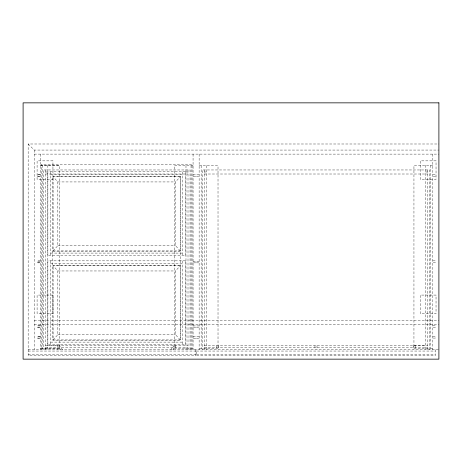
<?xml version="1.0" encoding="UTF-8"?>
<svg xmlns="http://www.w3.org/2000/svg" width="462" height="462" viewBox="0 0 462 462"><rect width="100%" height="100%" fill="white"/><g stroke="black" fill="none" stroke-linecap="round" stroke-linejoin="round"><path stroke-width="0.35" stroke-dasharray="2.31 1.73" d="M170.807 349.705L173.51 345.657L173.504 349.705M172.823 349.705L175.52 345.657M53.113 250.895L57.837 245.668L57.837 181.936L53.113 176.709L180.249 176.709L180.249 250.895L53.113 250.895L53.113 176.709M180.249 250.895L175.525 245.668L175.525 181.936L180.249 176.709M53.113 339.922L57.837 334.696L57.837 270.963L53.113 265.737L180.249 265.737L180.249 339.922L53.113 339.922L53.113 265.737M180.249 339.922L175.525 334.696L175.525 270.963L180.249 265.737M195.761 349.705L195.761 355.775L28.159 355.775L28.159 143.994L438.9 143.994M28.159 143.994L34.228 150.063L438.9 150.063M34.228 154.112L438.9 154.112M40.298 165.24L59.182 165.24L59.182 348.695L40.298 348.695M432.83 165.24L413.946 165.24L413.946 348.354L432.83 348.354M40.298 165.581L59.182 165.581M193.064 165.581L174.18 165.581L174.18 348.695L193.064 348.695M199.134 165.581L218.018 165.581L218.018 348.695L199.134 348.695M45.357 171.985L47.378 171.985M185.978 171.985L188.005 171.985M204.192 171.985L206.214 171.985M425.75 171.985L427.772 171.985M45.357 174.007L188.005 174.007M204.192 174.007L427.772 174.007M40.298 174.515L37.769 174.515L37.769 176.536L40.298 176.536M50.583 174.515L182.779 174.515M432.83 174.515L435.36 174.515L435.36 176.201L432.83 176.201M37.769 174.85L40.298 174.85M193.064 174.85L195.593 174.85L195.593 176.536L193.064 176.536M199.134 174.85L196.604 174.85L196.604 176.536L199.134 176.536M37.769 176.201L40.298 176.201M57.837 181.936L175.525 181.936M57.837 245.668L175.525 245.668M52.778 251.236L180.584 251.236M50.583 253.089L182.779 253.089M40.298 260.845L37.769 260.845L37.769 262.866L40.298 262.866M432.83 260.845L435.36 260.845L435.36 262.531L432.83 262.531M37.769 261.18L40.298 261.18M193.064 261.18L195.593 261.18L195.593 262.866L193.064 262.866M199.134 261.18L196.604 261.18L196.604 262.866L199.134 262.866M37.769 262.531L40.298 262.531M50.583 263.542L182.779 263.542M52.778 265.396L180.584 265.396M57.837 270.963L175.525 270.963M34.228 320.362L438.9 320.362M34.228 324.411L438.9 324.411M40.298 325.594L37.769 325.594L37.769 327.616L40.298 327.616M432.83 325.594L435.36 325.594L435.36 327.281L432.83 327.281M37.769 325.929L40.298 325.929M193.064 325.929L195.593 325.929L195.593 327.616L193.064 327.616M199.134 325.929L196.604 325.929L196.604 327.616L199.134 327.616M37.769 327.281L40.298 327.281M57.837 334.696L175.525 334.696M40.298 336.382L37.769 336.382L37.769 338.403L40.298 338.403M432.83 336.382L435.36 336.382L435.36 338.068L432.83 338.068M37.769 336.723L40.298 336.723M193.064 336.723L195.593 336.723L195.593 338.403L193.064 338.403M199.134 336.723L196.604 336.723L196.604 338.403L199.134 338.403M37.769 338.068L40.298 338.068M50.583 342.117L182.779 342.117M47.378 345.322L59.182 345.322M413.946 345.322L425.75 345.322M45.357 345.657L188.005 345.657M204.192 345.657L427.772 345.657M45.357 347.678L188.005 347.678M204.192 347.678L427.772 347.678M40.298 348.354L59.182 348.354M28.159 349.705L438.9 349.705M28.159 351.051L195.761 351.051M196.437 351.051L435.192 351.051M28.159 354.423L195.761 354.423M196.437 354.423L435.192 354.423M62.549 349.705L59.852 345.657L59.858 349.705M60.534 349.705L57.837 345.657L57.837 349.705M435.192 349.705L435.192 355.775L196.437 355.775L196.437 349.705M432.83 154.112L432.83 349.705M430.809 165.24L430.809 348.354M429.793 349.705L429.793 169.964L202.165 169.964L202.165 349.705M427.772 169.964L427.772 349.705M425.75 165.24L425.75 349.705M415.292 345.657L415.292 349.705M413.276 345.657L413.276 349.705M316.99 345.657L316.99 349.705M314.974 345.657L314.974 349.705M218.688 345.657L218.688 349.705M216.666 345.657L216.666 349.705M206.214 165.581L206.214 349.705M204.192 169.964L204.192 349.705M201.155 165.581L201.155 348.695M199.134 154.112L199.134 349.705M193.064 154.112L193.064 349.705M192.048 349.705L192.048 164.229L41.309 164.229L41.309 349.705M191.037 165.581L191.037 348.695M190.026 349.705L190.026 169.964L43.336 169.964L43.336 349.705M188.005 169.964L188.005 349.705M185.978 165.581L185.978 349.705M182.779 171.818L182.779 255.786M182.779 260.845L182.779 344.814M175.525 345.657L175.525 349.705M50.583 171.818L50.583 255.786M50.583 260.845L50.583 344.814M47.378 165.24L47.378 349.705M45.357 169.964L45.357 349.705M42.319 165.24L42.319 348.695M40.298 154.112L40.298 349.705M34.228 150.063L34.228 349.705M52.945 160.857L37.093 160.857L37.093 179.406L52.945 179.406L52.945 160.857M436.036 160.857L420.183 160.857L420.183 179.406L436.036 179.406L436.036 160.857M185.476 171.818L47.886 171.818L47.886 255.786L185.476 255.786L185.476 171.818M180.584 176.368L52.778 176.368L52.778 340.263L180.584 340.263L180.584 176.368M185.476 260.845L47.886 260.845L47.886 344.814L185.476 344.814L185.476 260.845M52.945 295.074L37.093 295.074L37.093 313.623L52.945 313.623L52.945 295.074M436.036 295.074L420.183 295.074L420.183 313.623L436.036 313.623L436.036 295.074"/><path stroke-width="0.69" d="M438.9 102.853L23.1 102.853L23.1 359.147L438.9 359.147L438.9 102.853"/></g></svg>
